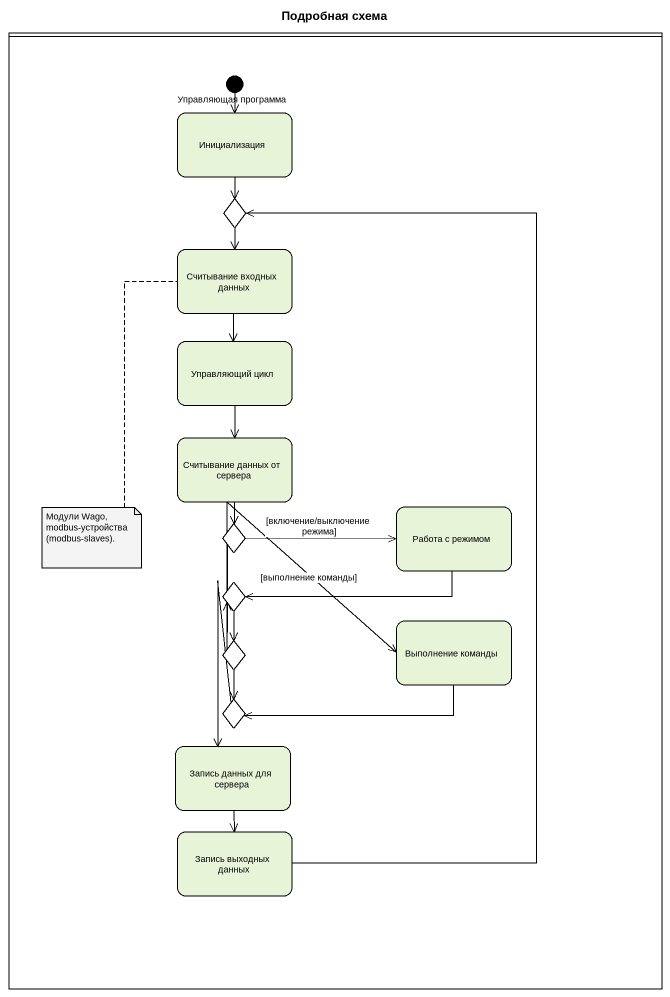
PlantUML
@startuml
title Подробная схема
hide empty description
state " " as lane1 <<partition>> #FFFFFF {
  state "Управляющая программа" as Управляющая_программа <<start>>
  state Инициализация
  state choice1 <<choice>>
  state "Считывание входных данных" as Считывание_входных_данных
  state "Управляющий цикл" as Управляющий_цикл
  state "Считывание данных от сервера" as Считывание_данных_от_сервера
  state "Работа с режимом" as Работа_с_режимом
  state choice2 <<choice>>
  state choice3 <<choice>>
  state "Выполнение команды" as Выполнение_команды
  state choice4 <<choice>>
  state choice5 <<choice>>
  state "Запись данных для сервера" as Запись_данных_для_сервера
  state "Запись выходных данных" as Запись_выходных_данных
}
Управляющая_программа --> Инициализация
Инициализация --> choice1
choice1 --> Считывание_входных_данных
Считывание_входных_данных --> Управляющий_цикл
Управляющий_цикл --> Считывание_данных_от_сервера
Считывание_данных_от_сервера --> choice2
Работа_с_режимом -left-> choice3
choice2 -right-> Работа_с_режимом : [включение/выключение режима]
choice2 --> choice3
choice3 --> choice4
Выполнение_команды -left-> choice5
choice4 -right-> Выполнение_команды : [выполнение команды]
choice4 --> choice5
choice5 --> Запись_данных_для_сервера
Запись_данных_для_сервера --> Запись_выходных_данных
Запись_выходных_данных -up-> choice1
note bottom of Считывание_входных_данных : Модули Wago, modbus-устройства (modbus-slaves).
@enduml
